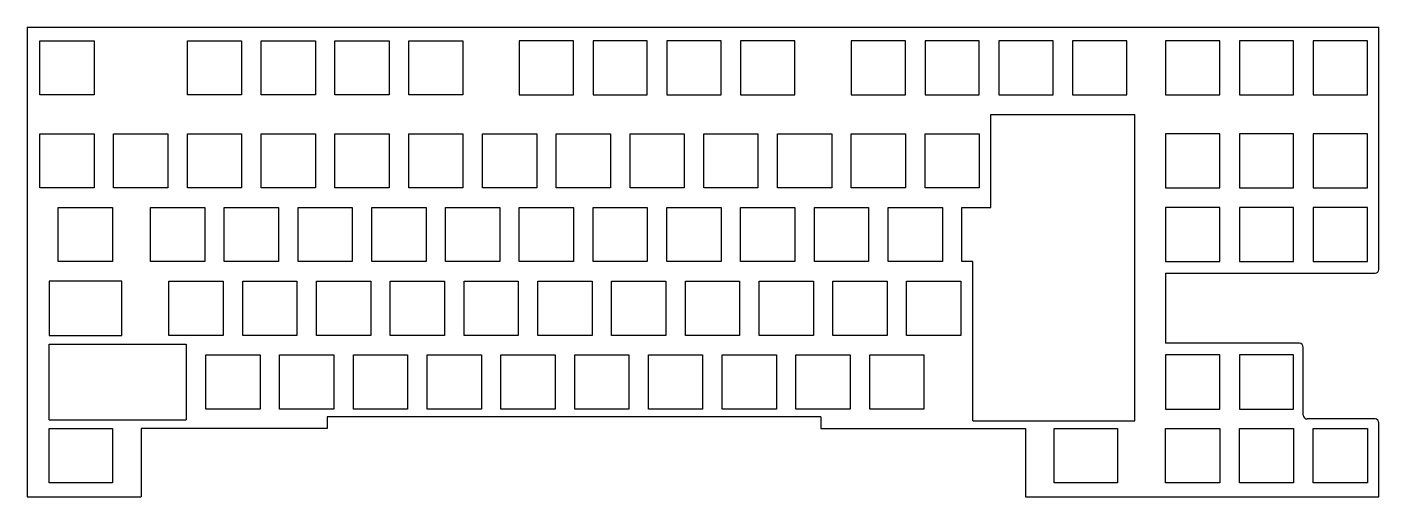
# Model space of a CAD drawing. Header units: millimetres. Extents: x 94 to 443, y 108 to 229.
import ezdxf

# ---------------------------------------------------------------- set-up
doc = ezdxf.new("R2010")
doc.units = ezdxf.units.MM

msp = doc.modelspace()

# ---------------------------------------------------------------- linework, layer by layer
for p, q in [((93.99, 229.25), (443.09, 229.25)), ((93.99, 229.25), (93.99, 107.85)), ((443.09, 166.65), (443.09, 229.25)), ((342.89, 182.65), (342.89, 206.7)), ((342.89, 206.7), (380.04, 206.7)), ((380.04, 127.5), (380.04, 206.7)), ((338.23, 127.5), (338.23, 168.65)), ((387.99, 165.65), (387.99, 147.55)), ((387.99, 165.65), (442.09, 165.65)), ((99.67, 147.3), (135.1, 147.3)), ((99.67, 127.81), (99.67, 147.3)), ((135.1, 147.3), (135.1, 127.81)), ((422.54, 147.55), (387.99, 147.55)), ((423.54, 129), (423.54, 146.55)), ((99.67, 127.81), (135.1, 127.81)), ((299, 128.55), (171.52, 128.55)), ((338.23, 127.5), (380.04, 127.5)), ((442.09, 128), (424.54, 128)), ((443.09, 107.85), (443.09, 127)), ((93.99, 107.85), (123.48, 107.85)), ((351.79, 107.85), (443.09, 107.85))]:
    msp.add_line(p, q)
at = {"linetype": 'Continuous'}
for p, q in [((171.52, 128.55), (171.52, 125.5)), ((299, 128.55), (299, 125.5)), ((123.48, 125.5), (123.48, 107.85)), ((171.52, 125.5), (123.48, 125.5)), ((299, 125.5), (351.79, 125.5)), ((351.79, 125.5), (351.79, 107.85))]:
    msp.add_line(p, q, dxfattribs=at)
for points in [[(111.29, 225.7), (111.29, 211.7), (97.29, 211.7), (97.29, 225.7)], [(149.39, 225.7), (149.39, 211.7), (135.39, 211.7), (135.39, 225.7)], [(168.44, 225.7), (168.44, 211.7), (154.44, 211.7), (154.44, 225.7)], [(187.49, 225.7), (187.49, 211.7), (173.49, 211.7), (173.49, 225.7)], [(206.54, 225.7), (206.54, 211.7), (192.54, 211.7), (192.54, 225.7)], [(221.11, 225.7), (221.11, 211.7), (235.11, 211.7), (235.11, 225.7)], [(240.16, 225.7), (240.16, 211.7), (254.16, 211.7), (254.16, 225.7)], [(259.21, 225.7), (259.21, 211.7), (273.21, 211.7), (273.21, 225.7)], [(278.26, 225.7), (278.26, 211.7), (292.26, 211.7), (292.26, 225.7)], [(306.84, 225.7), (306.84, 211.7), (320.84, 211.7), (320.84, 225.7)], [(325.89, 225.7), (325.89, 211.7), (339.89, 211.7), (339.89, 225.7)], [(344.94, 225.7), (344.94, 211.7), (358.94, 211.7), (358.94, 225.7)], [(363.99, 225.7), (363.99, 211.7), (377.99, 211.7), (377.99, 225.7)], [(387.99, 225.7), (387.99, 211.7), (401.99, 211.7), (401.99, 225.7)], [(421.04, 211.7), (421.04, 225.7), (407.04, 225.7), (407.04, 211.7)], [(440.09, 211.7), (440.09, 225.7), (426.09, 225.7), (426.09, 211.7)], [(111.29, 201.7), (111.29, 187.7), (97.29, 187.7), (97.29, 201.7)], [(130.34, 201.7), (130.34, 187.7), (116.34, 187.7), (116.34, 201.7)], [(149.39, 201.7), (149.39, 187.7), (135.39, 187.7), (135.39, 201.7)], [(168.44, 201.7), (168.44, 187.7), (154.44, 187.7), (154.44, 201.7)], [(187.49, 201.7), (187.49, 187.7), (173.49, 187.7), (173.49, 201.7)], [(206.54, 201.7), (206.54, 187.7), (192.54, 187.7), (192.54, 201.7)], [(225.59, 201.7), (225.59, 187.7), (211.59, 187.7), (211.59, 201.7)], [(244.64, 201.7), (244.64, 187.7), (230.64, 187.7), (230.64, 201.7)], [(263.69, 201.7), (263.69, 187.7), (249.69, 187.7), (249.69, 201.7)], [(282.74, 201.7), (282.74, 187.7), (268.74, 187.7), (268.74, 201.7)], [(301.79, 201.7), (301.79, 187.7), (287.79, 187.7), (287.79, 201.7)], [(320.84, 201.7), (320.84, 187.7), (306.84, 187.7), (306.84, 201.7)], [(339.89, 201.7), (339.89, 187.7), (325.89, 187.7), (325.89, 201.7)], [(401.99, 187.7), (401.99, 201.7), (387.99, 201.7), (387.99, 187.7)], [(421.04, 187.7), (421.04, 201.7), (407.04, 201.7), (407.04, 187.7)], [(440.09, 187.7), (440.09, 201.7), (426.09, 201.7), (426.09, 187.7)], [(116.05, 182.65), (116.05, 168.65), (102.05, 168.65), (102.05, 182.65)], [(139.86, 182.65), (139.86, 168.65), (125.86, 168.65), (125.86, 182.65)], [(158.91, 182.65), (158.91, 168.65), (144.91, 168.65), (144.91, 182.65)], [(177.96, 182.65), (177.96, 168.65), (163.96, 168.65), (163.96, 182.65)], [(197.01, 182.65), (197.01, 168.65), (183.01, 168.65), (183.01, 182.65)], [(216.06, 182.65), (216.06, 168.65), (202.06, 168.65), (202.06, 182.65)], [(235.11, 182.65), (235.11, 168.65), (221.11, 168.65), (221.11, 182.65)], [(254.16, 182.65), (254.16, 168.65), (240.16, 168.65), (240.16, 182.65)], [(273.21, 182.65), (273.21, 168.65), (259.21, 168.65), (259.21, 182.65)], [(292.26, 182.65), (292.26, 168.65), (278.26, 168.65), (278.26, 182.65)], [(311.31, 182.65), (311.31, 168.65), (297.31, 168.65), (297.31, 182.65)], [(330.36, 182.65), (330.36, 168.65), (316.36, 168.65), (316.36, 182.65)], [(401.99, 168.65), (401.99, 182.65), (387.99, 182.65), (387.99, 168.65)], [(421.04, 168.65), (421.04, 182.65), (407.04, 182.65), (407.04, 168.65)], [(440.09, 168.65), (440.09, 182.65), (426.09, 182.65), (426.09, 168.65)], [(99.67, 163.6), (99.67, 149.6), (118.43, 149.6), (118.43, 163.6)], [(144.63, 163.6), (144.63, 149.6), (130.63, 149.6), (130.63, 163.6)], [(163.68, 163.6), (163.68, 149.6), (149.68, 149.6), (149.68, 163.6)], [(182.73, 163.6), (182.73, 149.6), (168.73, 149.6), (168.73, 163.6)], [(201.78, 163.6), (201.78, 149.6), (187.78, 149.6), (187.78, 163.6)], [(220.83, 163.6), (220.83, 149.6), (206.83, 149.6), (206.83, 163.6)], [(239.88, 163.6), (239.88, 149.6), (225.88, 149.6), (225.88, 163.6)], [(258.93, 163.6), (258.93, 149.6), (244.93, 149.6), (244.93, 163.6)], [(277.98, 163.6), (277.98, 149.6), (263.98, 149.6), (263.98, 163.6)], [(297.03, 163.6), (297.03, 149.6), (283.03, 149.6), (283.03, 163.6)], [(316.08, 163.6), (316.08, 149.6), (302.08, 149.6), (302.08, 163.6)], [(335.13, 163.6), (335.13, 149.6), (321.13, 149.6), (321.13, 163.6)], [(154.15, 144.55), (154.15, 130.55), (140.15, 130.55), (140.15, 144.55)], [(173.2, 144.55), (173.2, 130.55), (159.2, 130.55), (159.2, 144.55)], [(192.25, 144.55), (192.25, 130.55), (178.25, 130.55), (178.25, 144.55)], [(211.3, 144.55), (211.3, 130.55), (197.3, 130.55), (197.3, 144.55)], [(230.35, 144.55), (230.35, 130.55), (216.35, 130.55), (216.35, 144.55)], [(249.4, 144.55), (249.4, 130.55), (235.4, 130.55), (235.4, 144.55)], [(268.45, 144.55), (268.45, 130.55), (254.45, 130.55), (254.45, 144.55)], [(287.5, 144.55), (287.5, 130.55), (273.5, 130.55), (273.5, 144.55)], [(306.55, 144.55), (306.55, 130.55), (292.55, 130.55), (292.55, 144.55)], [(325.6, 144.55), (325.6, 130.55), (311.6, 130.55), (311.6, 144.55)], [(401.99, 130.55), (401.99, 144.55), (387.99, 144.55), (387.99, 130.55)], [(421.04, 130.55), (421.04, 144.55), (407.04, 144.55), (407.04, 130.55)], [(116.05, 111.5), (99.67, 111.5), (99.67, 125.5), (116.05, 125.5)], [(359.23, 111.5), (359.23, 125.5), (375.61, 125.5), (375.61, 111.5)], [(401.99, 125.5), (401.99, 111.5), (387.99, 111.5), (387.99, 125.5)], [(421.04, 125.5), (421.04, 111.5), (407.04, 111.5), (407.04, 125.5)], [(440.09, 125.5), (440.09, 111.5), (426.09, 111.5), (426.09, 125.5)]]:
    msp.add_lwpolyline(points, close=True)
msp.add_lwpolyline([(338.23, 168.65), (335.41, 168.65), (335.41, 182.65), (342.89, 182.65)])
for centre, start, end in [((442.09, 166.65), 270, 0), ((422.54, 146.55), 0, 90), ((424.54, 129), 180, 270), ((442.09, 127), 0, 90)]:
    msp.add_arc(centre, 1, start, end)

doc.saveas('drawing.dxf')
